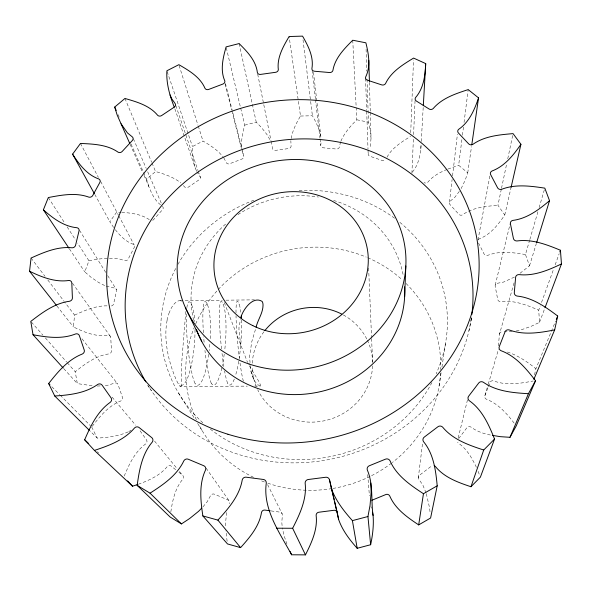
<?xml version="1.0" encoding="UTF-8"?>
<svg xmlns="http://www.w3.org/2000/svg" width="591" height="591" viewBox="0 0 591 591"><rect width="100%" height="100%" fill="white"/><g stroke="black" fill="none" stroke-linecap="round" stroke-linejoin="round"><path stroke-width="0.44" stroke-dasharray="2.96 2.22" d="M370.298 112.504L371.037 138.146L370.21 148.127M410.723 132.687L413.515 59.92M411.905 173.311L413.419 138.338M413.582 134.659L415.096 99.694M412.348 172.129C418.775 164.616 420.482 154.391 421.073 144.832M420.829 149.058L421.095 144.47M421.265 141.456L423.237 106.845M340.601 141.81L339.36 147.085A2.659 2.334 -6.8 0 1 336.264 149.028L323.181 147.794A2.652 2.327 -7.8 0 1 320.78 145.342L321.149 140.894M498.39 345.875L499.454 334.24L514.104 282.764M92.085 385.716L77.347 383.611L75.205 371.739C85.178 363.871 96.015 355.619 108.973 353.898A2.844 2.578 -32.5 0 0 111.455 350.781L110.761 337.727A2.829 2.556 -31.5 0 0 108.005 335.348C95.882 337.077 84.077 332.149 73.417 326.919L74.569 315.092L64.537 301.92M449.448 202.181L452.115 179.487M452.543 175.852L457.441 134.091M418.317 477.868L422.609 442.777M461.135 188.588L465.147 180.262L467.74 172.823L458.653 165.273L461.985 138.833M462.443 135.191L463.477 126.984M464.053 122.426L468.19 89.603M170.851 511.799C172.528 500.296 175.195 488.21 182.855 479.087A2.999 2.829 -43.6 0 0 182.346 475.031L179.45 471.5M467.74 172.823L471.515 146.634M291.171 138.471C292.567 130.419 296.372 123.009 300.509 116.043L289.117 36.524M439.113 385.886L441.137 372.441M441.942 367.055L445.584 342.854M477.986 240.057L490.183 174.227M226.619 512.552L225.563 522.961L225.762 527.305M470.983 320.544L471.529 317.862M468.929 330.827L471.692 317.323M478.252 239.724A2.807 2.527 6.4 0 1 479.316 238.86C490.537 234.546 498.243 224.602 504.78 214.969L497.925 205.299L501.331 189.172M501.515 188.278L506.627 164.084M507.758 158.706L513.054 133.618M167.098 320.388C164.749 332.844 165.968 345.705 168.863 357.954A43.475 5.238 77.6 0 0 170.925 365.526L172.454 370.114A42.131 4.196 74.2 0 0 176.088 379.452L176.768 380.885A40.491 3.184 70.8 0 0 180.166 386.396L247.326 386.137M534.537 374.849L535.904 368.703L555.592 321.135M504.78 214.969L511.119 187.236M495.243 285.017L510.269 223.228M458.202 437.924L468.028 397.625M226.287 47.79L244.718 125.144C242.583 132.783 240.921 140.776 241.771 148.733M520.05 273.271L529.506 265.787L525.458 254.514L529.588 240.36M529.846 239.473L538.098 211.157M539.132 207.611L544.813 188.145M514.111 423.09C506.716 413.441 498.169 403.69 486.496 399.287A2.985 2.8 18.5 0 1 484.923 395.542L488.011 385.037M488.262 384.157L498.538 349.148M255.423 329.601L251.559 342.44A43.837 7.506 -83.2 0 1 249.764 355.302L249.616 357.784A43.83 3.723 82.5 0 1 250.059 362.564M529.506 265.787L536.266 243.795M516.238 330.967L521.232 329.822L531.272 326.262L539.509 322.368L538.726 310.172L540.277 305.887M541.519 302.466L553.619 269.082M555.171 264.805L559.204 253.672M539.509 322.368L544.673 308.62M104.659 285.556L98.571 282.439L90.822 277.105L84.757 271.86L88.96 260.808L77.561 243.071M484.923 395.542L488.077 387.46M488.395 386.647L489.976 382.606A2.97 2.778 17.5 0 1 493.662 380.892C506.31 385.746 520.257 383.522 533.171 380.988M124.236 476.036C129.207 464.112 135.036 451.554 145.837 443.804A2.955 2.748 -39.9 0 0 146.435 439.807L139.092 429.421M340.918 141.109C344.427 132.857 350.544 126.046 356.824 119.774L356.218 107.887M387.016 157.191C392.084 147.75 401.777 141.914 410.582 136.366M459.303 191.395L454.819 197.313L450.224 201.125A2.756 2.453 2.8 0 0 450.032 204.589L458.756 214.186A2.77 2.475 3.8 0 0 462.635 214.755C472.8 207.441 485.817 206.281 497.925 205.299M113.62 227.469L109.86 221.743L116.693 212.095L120.926 212.302M458.705 438.537L466.816 427.84A3.007 2.859 21.2 0 1 470.938 427.094C477.011 431.533 484.273 433.986 491.638 435.235M92.248 426.347C99.99 416.249 108.633 405.736 120.8 400.942A2.903 2.659 -36.2 0 0 122.426 397.27L118.082 384.711A2.889 2.637 -35.1 0 0 114.639 383.079L108.389 385.096L104.792 385.65M202.986 506.827L207.242 501.7L210.551 495.627A3.021 2.889 -46.3 0 1 214.54 494.239L227.875 499.905A3.021 2.903 -47.3 0 1 229.507 503.709M148.814 186.453L146.583 179.272L155.559 171.53C164.483 174.027 173.518 177.152 180.898 182.929M128.941 431.541L131.084 430.204M254.655 386.1L260.151 386.071L260.417 385.214A34.463 3.007 54.2 0 0 258.998 381.69L249.195 365.57M196.655 171.301C193.117 163.596 192.452 154.938 192.452 146.561L203.001 141.079C210.536 145.416 218.049 150.343 223.383 157.332M514.436 277.076L503.68 282.025L497.327 283.296A2.866 2.608 10.1 0 0 495.192 286.362L497.696 299.312A2.881 2.63 11.1 0 0 500.909 301.698C514.059 299.925 526.877 305.089 538.726 310.172M74.569 315.092C85.532 310.149 97.316 304.83 109.623 306.027M447.099 169.425C439.94 172.343 432.782 176.044 427.854 182.183A2.726 2.408 0.2 0 1 424.02 182.538M447.934 169.063L458.653 165.273M128.217 431.851C118.496 436.173 107.754 437.525 97.219 438.094L90.031 430.972M138.331 484.265C148.969 480.394 159.932 475.541 167.268 466.565A2.985 2.807 -42.6 0 1 171.375 466.24L176.17 470.089M244.718 125.144L256.258 122.182L261.577 127.649L266.962 134.556L270.087 139.934M88.96 260.808L97.596 259.161L107.643 258.193M512.205 331.714L504.123 331.817M97.227 386.034L100.559 385.908M300.509 116.043L312.41 115.755L316.015 122.322L319.28 130.33L320.802 136.314M179.996 300.708L222.268 300.221M225.947 300.176L254.433 299.851M109.431 258.223L118.983 258.851L124.664 260.587A2.741 2.438 -25.2 0 0 128.21 259.021L134.231 247.511A2.726 2.416 -24.3 0 0 133.219 244.238C125.078 241.424 119.242 234.76 114.085 228.185M121.768 212.339C131.505 213.041 141.892 214.23 150.011 220.14M271.077 510.92L279.72 512.094A3.029 2.97 -50.5 0 1 282.387 515.337L281.796 522.237L282.217 527.069M525.458 254.514C513.054 252.527 499.72 250.599 487.701 255.356A2.822 2.549 7.4 0 1 484.029 253.864L478.533 243.019M260.151 386.071C253.79 383.219 252.098 375.337 250.569 369.205A43.83 3.723 82.5 0 0 250.252 364.861M356.824 119.774L368.444 122.204L370.106 129.503L371.037 138.146M507.373 352.029C517.967 355.405 527.275 361.825 535.904 368.703M106.217 286.133L114.543 288.076A2.778 2.482 -27.8 0 1 116.471 291.008L113.642 303.678A2.792 2.504 -28.8 0 1 110.51 306.072M181.053 300.996L181.474 301.174M178.91 472.283L182.346 475.031M160.56 204.826C151.429 197.667 149.139 185.308 143.968 175.52M97.301 451.723L98.631 452.979M51.875 386.787L59.588 394.574M60.23 395.224L90.438 425.727M183.387 185.596L184.636 186.933A2.667 2.342 -18.2 0 0 188.337 187.125L199.167 179.73A2.659 2.334 -17.2 0 0 200.024 176.421L196.951 171.981M63.806 368.673L77.347 383.611M31.397 322.088L42.958 335.193M45.389 337.949L66.687 362.084M67.293 362.778L75.205 371.739M112.135 397.145L135.627 425.173M154.561 441.1L177.137 468.67M56.891 305.946L73.417 326.919M82.023 338.82L117.35 383.559M31.072 258.023L45.012 276.315M47.805 279.971L63.976 301.188M72.486 283.215L110.391 336.449M206.119 468.175L229.094 500.784M147.706 385.45L151.355 390.629M69.435 248.892L84.757 271.86M48.322 197.549L64.67 223.006M67.152 226.87L75.574 239.983M191.403 304.542L191.713 305.037M178.571 393.111L194.705 418.775M197.638 423.444L202.033 430.44M79.526 230.298L105.774 272.503M107.717 275.628L116.464 289.701M207.227 304.365L207.522 304.86M223.088 304.188L223.361 304.683M94.774 194.38L109.86 221.743M80.472 143.45L98.372 177.374M100.669 181.452L118.296 214.88M118.725 215.693L134.209 245.051M238.986 304.01L239.244 304.505M476.405 467.296C472.054 458.328 467.06 449.138 458.646 443.339A3.014 2.881 22.2 0 1 457.722 442.105M223.849 157.923L226.301 162.665A2.645 2.32 -14.7 0 0 229.751 163.707L242.044 158.986A2.645 2.32 -13.7 0 0 243.758 155.965L232.352 110.842M267.612 484.635L282.143 513.808M91.723 427.027L97.219 438.094M130.175 144.396L142.66 172.579M118.052 114.61L119.16 117.129M131.025 144.005L143.251 171.715M143.62 172.557L146.583 179.272M133.389 138.789L146.228 168.42M147.698 171.804L161.269 203.134M124.952 98.468L151.643 162.185M151.998 163.035L155.559 171.53M224.299 302.636L247.592 362.534M478.112 471.367L479.412 474.662M250.813 371.244L253.775 378.927M174.833 108.796L195.458 168.561M370.912 506.546L371.473 508.179M175.852 105.693L198.044 170.644M198.244 171.22L200.415 177.566M242.059 150.934L243.758 155.965M167.187 71.637L192.452 146.561M286.945 544.134L283.857 535.003L282.395 527.955M426 492.805L422.824 485.004L418.871 479.316A3.029 2.948 25.7 0 1 419.551 475.201L431.238 466.262A3.029 2.925 24.8 0 1 432.627 465.612M426.288 493.655L429.65 508.194L430.085 512.656M179.132 65.557L198.007 125.27M198.288 126.149L203.001 141.079M225.415 83.412L232.13 109.956M225.119 84.151L231.672 109.97M231.894 110.864L241.379 148.267M239.119 43.571L256.258 122.182M257.706 74.215L270.974 140.658M271.121 141.389L272.554 148.555A2.645 2.312 -11.2 0 0 275.561 150.358L288.615 148.555A2.645 2.312 -10.3 0 0 291.09 145.999L290.846 140.695M227.121 541.304L225.925 530.777M240.84 345.447L240.596 343.607A43.771 3.716 82.5 0 1 238.963 329.763L239 327.119A43.786 7.484 -83.2 0 1 240.537 319.642M303.013 39.789L312.41 115.755M312.114 70.388L315.395 98.719M315.498 99.635L319.938 138.028M320.041 138.937L320.78 145.342M313.525 72.346L321.016 138.183M367.698 474.617L369.412 495.812M352.746 40.225L356.166 106.978M368.629 268.048L371.562 337.609M371.599 338.525L372.64 363.236M365.563 78.315L366.671 110.436M366.701 111.352L368.001 148.984M368.03 149.9L368.193 154.495M366.088 49.201L366.797 71.105M367.063 79.312L368.444 122.204M369.427 82.282L370.269 111.588M152.641 220.288A2.696 2.379 -21.7 0 0 153.749 219.453L162.459 209.746A2.689 2.371 -20.7 0 0 162.399 206.355M368.296 153.276A2.674 2.349 -4.3 0 0 369.929 156.246L382.303 160.493A2.682 2.364 -3.3 0 0 384.977 160.242M499.454 334.24A2.918 2.689 13.8 0 1 502.453 331.736M399.893 222.379A143.709 134.223 -11.8 0 1 436.202 373.778M431.918 382.576A143.709 134.223 -11.8 0 1 210.293 429.11M202.824 422.779A143.709 134.223 -11.8 0 1 175.919 268.055M177.935 264.362A143.709 134.223 -11.8 0 1 254.632 199.913M299.098 190.583A143.709 134.223 -11.8 0 1 394.574 218.242M471.256 318.822A174.456 161.424 -11.8 0 1 331.632 458.993A174.456 161.424 -11.8 0 1 148.023 385.517M193.685 320.285A107.193 99.089 -11.8 0 1 226.959 222.903M237.959 214.629A107.193 99.089 -11.8 0 1 318.438 197.032M333.664 200.46A107.193 99.089 -11.8 0 1 403.38 276.174M406.061 283.488A127.811 121.31 -11.8 0 1 440.746 369.604M440.591 373.039A127.811 121.31 -11.8 0 1 392.313 462.531M391.582 463.093A127.811 121.31 -11.8 0 1 370.882 476.014M370.136 476.39A127.811 121.31 -11.8 0 1 332.844 488.447M332.016 488.587A127.811 121.31 -11.8 0 1 267.841 483.216M264.406 481.99A127.811 121.31 -11.8 0 1 260.18 480.313M253.569 477.343A127.811 121.31 -11.8 0 1 198.687 424.419M196.411 419.795A127.811 121.31 -11.8 0 1 194.084 327.776M195.702 323.89A127.811 121.31 -11.8 0 1 217.71 290.092M218.286 289.464A127.811 121.31 -11.8 0 1 366.206 257.078M367.772 257.735A127.811 121.31 -11.8 0 1 402.405 280.008M372.596 365.881A60.341 57.231 -11.8 0 1 324.06 420.822A60.341 57.231 -11.8 0 1 257.676 389.742M256.221 386.492A60.341 57.231 -11.8 0 1 252.224 366.708M252.291 363.214A60.341 57.231 -11.8 0 1 264.251 331.366M343.341 314.944A60.341 57.231 -11.8 0 1 366.981 339.404M367.366 340.202A60.341 57.231 -11.8 0 1 372.625 362.357M180.75 300.856A42.168 11.879 -74.3 0 0 176.554 301.809L174.692 303.375A43.542 11.458 -77.9 0 0 171.974 306.965L171.124 308.472A43.594 10.638 -81.5 0 0 168.804 313.858M180.454 386.514A42.197 4.203 74.2 0 0 181.282 384.549L181.363 382.658A43.579 5.26 77.6 0 0 181.371 378.72L181.371 377.147A43.557 6.176 81 0 0 181.348 371.687A43.165 7.026 84.5 0 0 181.496 365.341L184.259 330.273A43.571 11.48 -77.9 0 0 184.88 323.114L185.175 318.689A42.146 11.879 -74.3 0 0 185.146 310.977M167.039 320.182A43.224 9.855 -85.2 0 1 168.767 313.629M243.381 381.225A42.138 3.59 84.6 0 1 239.85 361.803M239.518 359.328A42.138 3.59 84.6 0 1 236.031 315.757M236.001 312.809A42.138 3.59 84.6 0 1 238.993 304.121M239.237 304.528A42.131 7.772 -85.4 0 1 240.825 312.24M241.438 320.019A42.131 7.772 -85.4 0 1 239.259 357.725M238.705 361.241A42.131 7.772 -85.4 0 1 235.329 376.098M234.309 379.023A42.131 7.772 -85.4 0 1 227.653 383.16M227.638 383.256A42.087 4.211 84.6 0 1 224.58 370.919M223.849 366.627A42.087 4.211 84.6 0 1 221.972 352.967M221.522 348.941A42.087 4.211 84.6 0 1 223.095 304.299M223.361 304.705A42.087 8.385 -85.3 0 1 224.691 350.5M224.225 354.216A42.087 8.385 -85.3 0 1 222.282 365.807M221.832 367.92A42.087 8.385 -85.3 0 1 211.342 383.256M211.327 383.345A42.042 4.831 84.6 0 1 204.944 350.426M204.117 342.263A42.042 4.831 84.6 0 1 203.673 336.826M203.4 332.814A42.042 4.831 84.6 0 1 207.234 304.476M207.515 304.882A42.042 8.991 -85.3 0 1 210.189 339.271M209.827 344.324A42.042 8.991 -85.3 0 1 209.199 350.626M208.726 354.334A42.042 8.991 -85.3 0 1 195.067 383.352M195.045 383.441A41.991 5.452 84.6 0 1 186.431 313.333M186.889 307.66A41.991 5.452 84.6 0 1 191.403 304.653M191.706 305.059A41.998 9.596 -85.2 0 1 194.779 321.563M195.023 329.556A41.998 9.596 -85.2 0 1 189.482 372.478A41.998 9.596 -85.2 0 1 178.822 383.441"/><path stroke-width="0.89" d="M174.234 107.067C169.713 95.491 166.152 83.331 166.891 70.772L178.859 64.678C188.957 70.521 200.142 77.044 204.959 88.251A2.999 2.549 -14.5 0 0 208.845 89.374L222.777 84.092A2.992 2.541 -13.6 0 0 224.743 80.76C220.007 69.952 223.051 57.748 226.08 46.903L239.119 43.571C247.171 51.55 255.984 60.622 257.344 72.42A2.992 2.541 -11.3 0 0 260.734 74.385L275.502 72.316A2.992 2.541 -10.4 0 0 278.317 69.487C276.847 57.526 283.266 46.438 289.117 36.524L302.555 36.125C308.155 45.862 313.947 56.965 311.908 68.556A3.007 2.556 -8.1 0 0 314.604 71.245L329.409 72.516A3.007 2.563 -7.2 0 0 332.925 70.351C334.979 58.051 344.309 48.713 352.746 40.225L365.881 42.811C368.614 53.862 370.889 66.281 365.681 76.97A3.029 2.593 -4.9 0 0 367.536 80.236L381.55 84.831A3.044 2.6 -4 0 0 385.591 83.486C391.161 71.718 402.885 64.633 413.589 58.081L425.705 63.599L423.304 105.73M404.636 296.697L405.832 265.95M425.705 63.599C425.21 75.382 423.703 88.236 415.643 97.471A3.081 2.645 -1.6 0 0 416.507 101.127L428.911 108.884A3.095 2.667 -0.8 0 0 433.262 108.478C442.098 98.106 455.661 93.703 468.19 89.603L478.547 97.87L471.781 144.825M56.322 305.222L29.55 271.239L31.072 258.023C43.889 252.298 57.659 246.27 72.021 247.792A3.184 2.778 -27.4 0 0 75.611 245.11L79.017 230.978A3.162 2.756 -26.5 0 0 76.882 227.72C63.843 226.493 52.887 218.219 43.379 209.842L48.322 197.549C61.523 195.037 75.751 192.326 88.768 197.106A3.118 2.696 -24.1 0 0 92.817 195.355L99.798 182.545A3.103 2.674 -23.2 0 0 98.704 178.925C86.951 174.773 79.061 164.276 72.597 154.148L80.472 143.45C93.26 144.012 107.17 144.544 118.037 152.138A3.058 2.623 -20.9 0 0 122.278 151.362L132.266 140.577A3.051 2.608 -20 0 0 132.236 136.824L127.434 132.909L121.037 123.763M201.716 508.12L198.546 511.341L189.674 518.499L181.43 523.922L170.164 517.051L137.178 485.374C139.232 470.281 142.032 454.124 152.212 442.157A3.443 3.206 -39.5 0 0 151.673 437.562L139.203 427.625A3.428 3.177 -38.8 0 0 134.489 428.01C124.332 440.022 108.929 445.629 94.42 450.416L84.661 439.793C90.652 425.919 97.545 411.27 110.251 402.308A3.391 3.095 -36.8 0 0 110.997 397.78L102.154 385.236A3.376 3.066 -36 0 0 97.692 384.453C85.296 393.303 69.531 395.024 54.756 396.014L48.661 383.544C57.866 371.842 68.017 359.594 82.275 354.031A3.324 2.985 -33.8 0 0 84.181 349.894L79.416 335.791A3.302 2.955 -32.9 0 0 75.522 333.974C61.989 339.389 46.94 337.365 33.022 334.72L30.791 321.401C42.286 312.528 54.727 303.249 69.524 301.255A3.251 2.881 -30.6 0 0 72.398 297.753L71.814 283.141A3.228 2.852 -29.7 0 0 68.719 280.489C55.029 282.483 41.636 277.076 29.55 271.239M371.887 500.259L385.724 494.586A3.029 2.985 27.5 0 1 389.757 496.012C395.283 508.94 407.362 517.376 418.687 524.897L423.452 493.714L437.2 485.802C435.774 470.517 433.668 453.999 423.584 441.721A3.487 3.361 17.4 0 1 424.36 437.037L437.805 426.835A3.487 3.332 17.7 0 1 442.703 427.204C452.965 439.63 468.877 445.178 483.711 450.017L494.534 439.061C488.883 424.863 482.226 409.77 469.306 400.72A3.465 3.273 17.1 0 1 468.737 396.088L478.636 383.116A3.457 3.243 16.6 0 1 483.379 382.259C496.425 391.405 512.988 392.801 528.428 393.702L535.535 380.73C526.256 368.703 515.825 356.144 501.138 350.751A3.428 3.162 14.9 0 1 499.306 346.518L505.032 331.898A3.413 3.132 14.1 0 1 509.257 329.955C523.84 335.378 539.827 332.814 554.661 329.896L557.705 316.037C545.7 306.98 532.572 297.687 517.191 296.069A3.369 3.051 12 0 1 514.303 292.523L515.618 277.438A3.347 3.021 11.2 0 1 519.038 274.608C533.932 276.285 548.308 270.213 561.45 263.926L560.445 250.252C546.808 244.615 532.107 238.912 517.081 240.951A3.295 2.94 8.9 0 1 513.387 238.299L510.439 223.841A3.273 2.911 8.1 0 1 512.862 220.406C527.039 218.611 538.94 209.665 549.527 200.689L544.813 188.145C530.629 186.01 515.433 183.919 501.7 189.29A3.221 2.837 5.7 0 1 497.496 187.65L490.722 174.751A3.206 2.807 4.8 0 1 492.052 170.984C504.707 166.189 513.505 155.115 520.93 144.293L513.054 133.618C499.299 134.792 484.539 136.107 472.926 144.315A3.154 2.741 2.5 0 1 468.508 143.709L458.542 133.123A3.132 2.719 1.6 0 1 458.749 129.281C469.313 122.012 474.588 109.616 478.547 97.87M137.178 485.374L150.04 493.175C163.109 484.76 176.968 475.378 183.816 460.884A3.472 3.28 -40.9 0 1 188.411 459.288L203.673 465.701A3.48 3.31 -41.2 0 1 205.52 470.022C198.775 484.332 200.615 500.791 202.853 515.936L217.894 520.11C228.407 508.57 239.54 495.856 242.229 479.951A3.487 3.369 -40.7 0 1 246.321 477.21L263.217 479.449A3.487 3.383 -39.6 0 1 266.268 483.135C262.722 509.427 279.809 532.949 291.607 554.786L305.458 554.875L292.648 528.273C299.696 514.406 307.025 499.181 305.148 483.187A3.48 3.428 -29.5 0 1 308.376 479.493L325.523 477.277A3.48 3.435 -19.4 0 1 329.542 480.04L338.643 519.541C342.448 530.43 349.606 539.753 357.186 548.293L370.638 544.732C372.692 535.128 373.874 525.266 373.076 515.441C370.853 500.422 373.482 484.354 367.343 470.081A3.48 3.42 8.9 0 1 369.434 465.708L385.384 459.207A3.487 3.406 13.4 0 1 390.038 460.825C396.458 475.622 410.413 485.174 423.452 493.714M370.638 544.732L367.949 516.519L370.055 505.335L371.148 492.303L370.793 483.024M437.2 485.802L430.603 518.004L418.687 524.897M511.119 187.236L520.93 144.293M256.117 327.141C257.794 319.761 262.832 313.333 263.025 305.54A34.138 10.682 -53.5 0 0 262.094 301.395C253.406 295.951 244.452 307.977 241.63 315.151A43.786 7.484 -83.2 0 0 241.076 317.337M536.539 242.916L549.527 200.689M434.178 465.73A3.029 2.925 24.8 0 1 435.486 466.595C444.299 477.491 458.099 482.448 470.975 486.733L483.711 450.017M559.825 251.965L560.445 250.252M494.534 439.061L480.394 477.136L470.975 486.733M544.998 307.756L561.45 263.926M556.301 319.435L557.705 316.037M533.872 379.311L554.661 329.896M492.502 435.375L500.237 436.66L509.996 437.31L528.428 393.702M535.535 380.73L516.238 425.889L509.996 437.31M305.458 554.875C311.538 542.73 317.818 529.403 316.141 515.455A3.021 2.999 -50.6 0 1 318.933 512.22L333.804 510.314A3.021 3.007 -44.7 0 1 337.298 512.744M202.853 515.936L227.513 543.942L240.596 547.621C249.69 537.514 259.264 526.359 261.488 512.493A3.029 2.955 -49.7 0 1 265.027 510.099L270.213 510.801M129.806 143.554L117.136 114.957L114.713 107.052L124.952 98.468C136.661 101.829 149.545 105.471 157.612 115.252A3.021 2.578 -17.7 0 0 161.794 115.444L174.116 107.222A3.014 2.563 -16.8 0 0 175.121 103.573L171.7 98.697L170.053 94.937M94.42 450.416L132.532 486.23L137.504 484.546M331.071 487.789C335.437 500.252 343.689 510.89 352.406 520.627L367.949 516.519M276.669 528.206L292.648 528.273M84.661 439.793L88.65 443.56M150.04 493.175L181.43 523.922M54.756 396.014L89.381 430.329M48.661 383.544L49.947 384.837M127.597 480.867L132.532 486.23M33.022 334.72L63.185 367.994M217.894 520.11L240.596 547.621M43.379 209.842L68.925 248.124M72.597 154.148L94.331 193.575M185.375 307.579L201.634 341.177M290.115 551.514L291.607 554.786M114.713 107.052L116.198 110.414M329.542 480.04L331.219 487.11M331.64 488.875L334.151 499.484M334.572 501.249L337.092 511.858M337.468 513.594L338.643 519.541M352.406 520.627L357.186 548.293M372.566 512.242L373.076 515.441M368.799 60.304L369.405 81.366M145.778 381.801A174.456 161.424 -11.8 0 1 266.526 142.771A174.456 161.424 -11.8 0 1 471.854 314.515M404.606 286.812A107.193 99.089 -11.8 0 1 317.832 392.225A107.193 99.089 -11.8 0 1 196.544 329.682M264.805 330.657A60.341 57.231 -11.8 0 1 341.775 314.116M241.194 315.934A42.131 7.772 -85.4 0 1 241.327 317.928M227.956 434.252A186.859 170.984 -11.8 0 0 476.531 236.732A186.859 170.984 -11.8 0 0 174.234 143A186.859 170.984 -11.8 0 0 227.956 434.252M249.062 364.012A114.802 104.925 -11.8 0 0 404.791 246.07A114.802 104.925 -11.8 0 0 220.805 184.451A114.802 104.925 -11.8 0 0 249.062 364.012M252.815 325.626A77.451 70.757 -11.8 0 0 368.289 259.811A77.451 70.757 -11.8 0 0 252.209 202.669A77.451 70.757 -11.8 0 0 252.815 325.626"/></g></svg>
